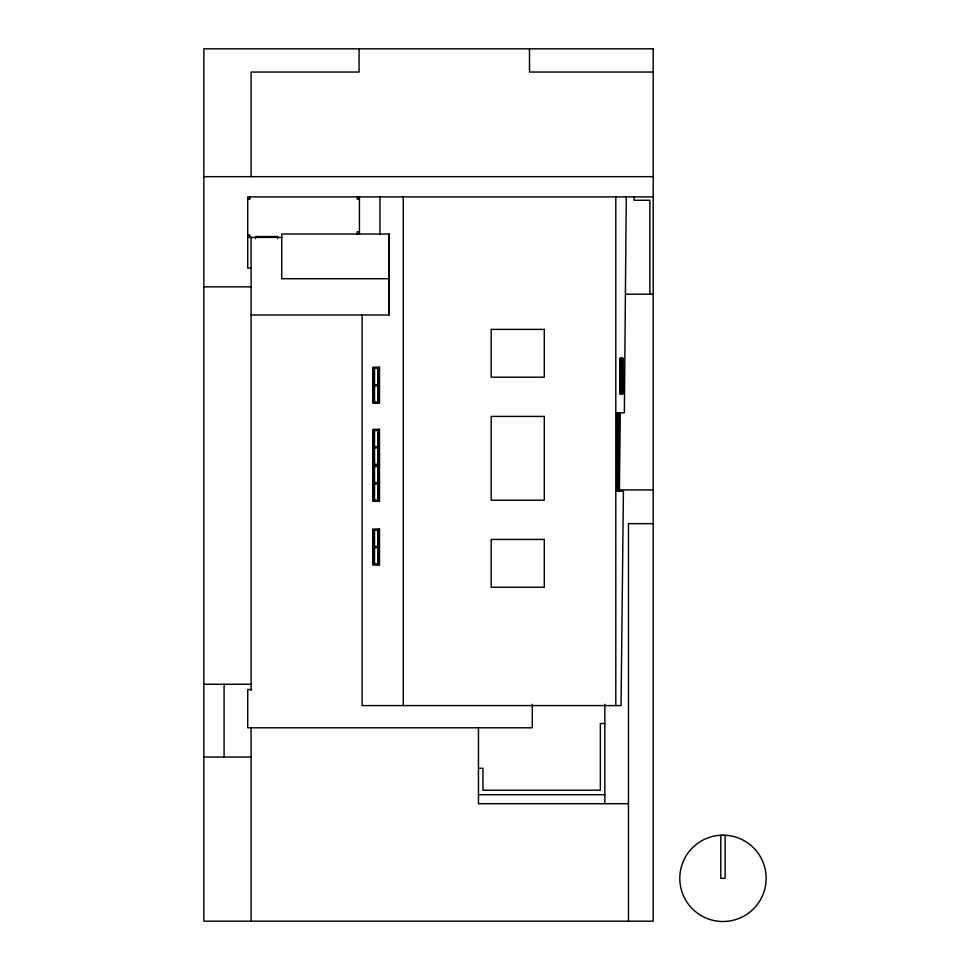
<?xml version="1.0" encoding="UTF-8"?>
<svg xmlns="http://www.w3.org/2000/svg" width="970" height="970" viewBox="0 0 970 970"><rect width="100%" height="100%" fill="white"/><g stroke="black" fill="none" stroke-linecap="round" stroke-linejoin="round"><path stroke-width="1.45" d="M620.254 412.856L619.321 491.123L619.321 412.856M653.222 48.815L203.858 48.815L203.858 921.185L653.222 921.185L653.222 48.5M653.222 72.047L529.499 72.047L529.499 48.815M203.858 176.661L653.222 176.661M653.222 196.898L247.726 196.898L247.726 268.047L251.097 268.047M247.726 199.117L249.933 199.117L249.933 196.898M359.433 199.117L357.215 199.117L357.215 196.898M359.433 231.806L357.215 231.806L357.215 234.025M247.726 235.177L249.933 235.177L249.933 237.395M247.726 237.395L281.749 237.395M389.164 278.729L281.749 278.729L281.749 234.025L389.164 234.025L389.164 315.007L251.097 315.007M203.858 286.853L251.097 286.853M625.844 294.201L653.222 294.201M616.156 412.856L624.353 412.856L626.28 196.898M372.82 465.357L379.5 465.357M618.593 489.911L653.222 489.911M616.156 491.123L623.419 491.123L621.043 705.59L362.125 705.59L362.125 315.007M653.222 523.654L628.463 523.654L628.463 921.185M203.858 684.262L251.097 684.262M251.097 689.561L247.726 689.561L247.726 727.803L532.287 727.803L532.287 704.269M604.843 723.511L600.357 723.511L600.357 790.223L482.963 790.223L482.963 768.288L478.465 768.288M203.858 757.049L251.097 757.049M478.465 794.721L604.843 794.721M628.463 803.718L478.465 803.718L478.465 727.803M725.136 835.291L725.136 878.323L720.807 878.323L720.807 835.291M649.851 294.201L649.851 200.281L634.077 200.281L634.077 196.898M621.746 358.197L621.746 394.184M621.528 359.324L621.528 375.62M621.528 376.76L621.528 393.056M621.224 359.324L621.224 375.62M621.224 376.76L621.224 393.056M620.994 358.197L620.994 394.184M618.533 412.856L618.533 491.123M617.745 412.856L617.745 491.123M616.944 412.856L616.944 491.123M616.787 412.856L616.787 491.123M615.804 196.898L615.804 705.59M604.843 704.317L604.843 803.718M403.277 196.898L403.277 705.59M388.837 234.025L388.837 315.007M379.973 196.898L379.973 234.025M378.821 368.357L378.821 384.654M378.821 385.793L378.821 402.089M378.821 430.498L378.821 446.782M378.821 447.922L378.821 464.218M378.821 466.485L378.821 482.781M378.821 483.921L378.821 500.217M378.821 530.178L378.821 546.474M378.821 547.613L378.821 563.909M378.482 367.23L378.482 403.217M378.482 429.358L378.482 501.344M378.482 529.05L378.482 565.037M374.529 368.357L374.529 384.654M374.529 385.793L374.529 402.089M374.529 430.498L374.529 446.782M374.529 447.922L374.529 464.218M374.529 466.485L374.529 482.781M374.529 483.921L374.529 500.217M374.529 530.178L374.529 546.474M374.529 547.613L374.529 563.909M359.433 196.898L359.433 234.025M359.07 48.815L359.07 72.047L251.097 72.047L251.097 176.661M277.614 238.656L277.614 236.547L255.474 236.547L255.474 238.656M276.511 236.547L276.511 237.395M256.577 236.547L256.577 237.395M251.097 237.395L251.097 690.276M251.097 727.803L251.097 921.185M224.094 684.262L224.094 757.049M722.965 835.146L717.339 835.522A43.177 43.177 0 0 0 686.554 901.518A43.177 43.177 0 0 0 759.389 901.518A43.177 43.177 0 0 0 728.603 835.522L722.965 835.146M544.303 329.388L491.184 329.388L491.184 377.197L544.303 377.197L544.303 329.388M622.861 358.197L619.878 358.197L619.878 394.184L622.861 394.184L622.861 358.197M622.643 359.324L620.109 359.324L620.109 375.62L622.643 375.62L622.643 359.324M379.5 367.23L372.82 367.23L372.82 403.217L379.5 403.217L379.5 367.23M377.791 368.357L373.498 368.357L373.498 384.654L377.791 384.654L377.791 368.357M622.643 376.76L620.109 376.76L620.109 393.056L622.643 393.056L622.643 376.76M377.791 385.793L373.498 385.793L373.498 402.089L377.791 402.089L377.791 385.793M544.303 416.421L491.184 416.421L491.184 500.217L544.303 500.217L544.303 416.421M379.5 429.358L372.82 429.358L372.82 501.344L379.5 501.344L379.5 429.358M377.791 430.498L373.498 430.498L373.498 446.782L377.791 446.782L377.791 430.498M377.791 447.922L373.498 447.922L373.498 464.218L377.791 464.218L377.791 447.922M377.791 466.485L373.498 466.485L373.498 482.781L377.791 482.781L377.791 466.485M377.791 483.921L373.498 483.921L373.498 500.217L377.791 500.217L377.791 483.921M379.5 529.05L372.82 529.05L372.82 565.037L379.5 565.037L379.5 529.05M377.791 530.178L373.498 530.178L373.498 546.474L377.791 546.474L377.791 530.178M544.303 539.441L491.184 539.441L491.184 587.238L544.303 587.238L544.303 539.441M377.791 547.613L373.498 547.613L373.498 563.909L377.791 563.909L377.791 547.613"/></g></svg>
